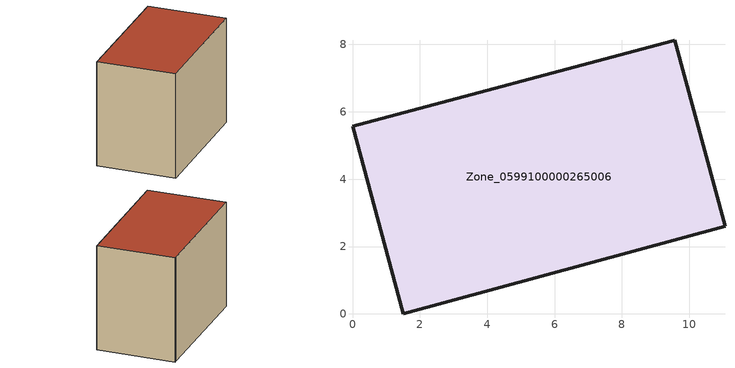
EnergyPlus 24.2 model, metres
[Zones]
Zone_0599100000265006
 floor ground (C_G): 9.57,8.13 11.06,2.6 1.5,0 0,5.57 9.46,8.1 z0
 wall outside (C_F): 1.5,0 11.06,2.6 9.57,8.13 9.46,8.1 0,5.57 1.5,0 z0:7.85
 roof outside (C_R): 11.06,2.6 9.57,8.13 9.46,8.1 0,5.57 1.5,0 z7.85
[BUILDING]
Pand.0599100000265006: North Axis=0; Terrain=City; Loads Convergence Tolerance Value=0.04; Temperature Convergence Tolerance Value=0.4; Solar Distribution=FullExterior; Maximum Number of Warmup Days=25; Minimum Number of Warmup Days=1
[Site:Location]
Rotterdam.The.Hague.AP_ZH_NLD Design_Conditions: Latitude=51.96; Longitude=4.45; Time Zone=1; Elevation=-4.5
[SITE:GROUNDTEMPERATURE:BUILDINGSURFACE]
18, 18, 18, 18, 18, 18, 18, 18, 18, 18, 18, 18
[MATERIAL] Thermal Absorptance=0.9; Solar Absorptance=0.7; Visible Absorptance=0.7
Name | Roughness | Thickness | Conductivity | Density | Specific Heat
G.TC.1946-1964 | MediumSmooth | 0.15 | 1 | 540 | 1210
F.TC.1946-1964 | Rough | 0.3 | 0.857143 | 1920 | 840
R.TC.1946-1964 | MediumRough | 0.2 | 0.235294 | 1500 | 1000
[CONSTRUCTION]
C_G: G.TC.1946-1964
C_F: F.TC.1946-1964
C_R: R.TC.1946-1964
[ZONE]
Zone_0599100000265006: Type=1; Multiplier=1; Ceiling Height=Autocalculate; Volume=Autocalculate; Floor Area=autocalculate; Part of Total Floor Area=Yes
[ZONEINFILTRATION:DESIGNFLOWRATE]
Infil_Zone_0599100000265006: Zone or ZoneList or Space or SpaceList=Zone_0599100000265006; Schedule=AlwaysOn; Design Flow Rate Calculation Method=Flow/Area; Flow Rate per Floor Area=0.003; Constant Term Coefficient=1; Temperature Term Coefficient=0; Velocity Term Coefficient=0; Velocity Squared Term Coefficient=0
[HVACTEMPLATE:ZONE:IDEALLOADSAIRSYSTEM]
Zone_0599100000265006: Maximum Heating Supply Air Temperature=50; Minimum Cooling Supply Air Temperature=13; Maximum Heating Supply Air Humidity Ratio=0.0156; Minimum Cooling Supply Air Humidity Ratio=0.0077; Heating Limit=NoLimit; Cooling Limit=NoLimit; Dehumidification Control Type=ConstantSensibleHeatRatio; Cooling Sensible Heat Ratio=0.7; Dehumidification Setpoint=60; Humidification Control Type=None; Humidification Setpoint=30; Outdoor Air Method=None; Outdoor Air Flow Rate per Person=0.00944; Outdoor Air Flow Rate per Zone Floor Area=0; Outdoor Air Flow Rate per Zone=0; Demand Controlled Ventilation Type=None; Outdoor Air Economizer Type=NoEconomizer; Heat Recovery Type=None; Sensible Heat Recovery Effectiveness=0.7; Latent Heat Recovery Effectiveness=0.65
[ZONECONTROL:THERMOSTAT]
ThermostatControl_Zone_0599100000265006: Zone or ZoneList=Zone_0599100000265006; Control Type Schedule=DualSetpointControlType; Control 1=Thermostat_Zone_0599100000265006; Temperature Difference Between Cutout And Setpoint=0
[THERMOSTATSETPOINT:DUALSETPOINT]
Thermostat_Zone_0599100000265006: Heating Setpoint Temperature Schedule=HeatingSetpoint_Zone_0599100000265006; Cooling Setpoint Temperature Schedule=CoolingSetpoint_Zone_0599100000265006
[SCHEDULE:COMPACT]
HeatingSetpoint_Zone_0599100000265006: Through: 12/31, For: AllDays, Until: 24:00, 21
CoolingSetpoint_Zone_0599100000265006: Through: 12/31, For: AllDays, Until: 24:00, 24
DualSetpointControlType: Through: 12/31, For: AllDays, Until: 24:00, 4
AlwaysOn: Through: 12/31, For: AllDays, Until: 24:00, 1
